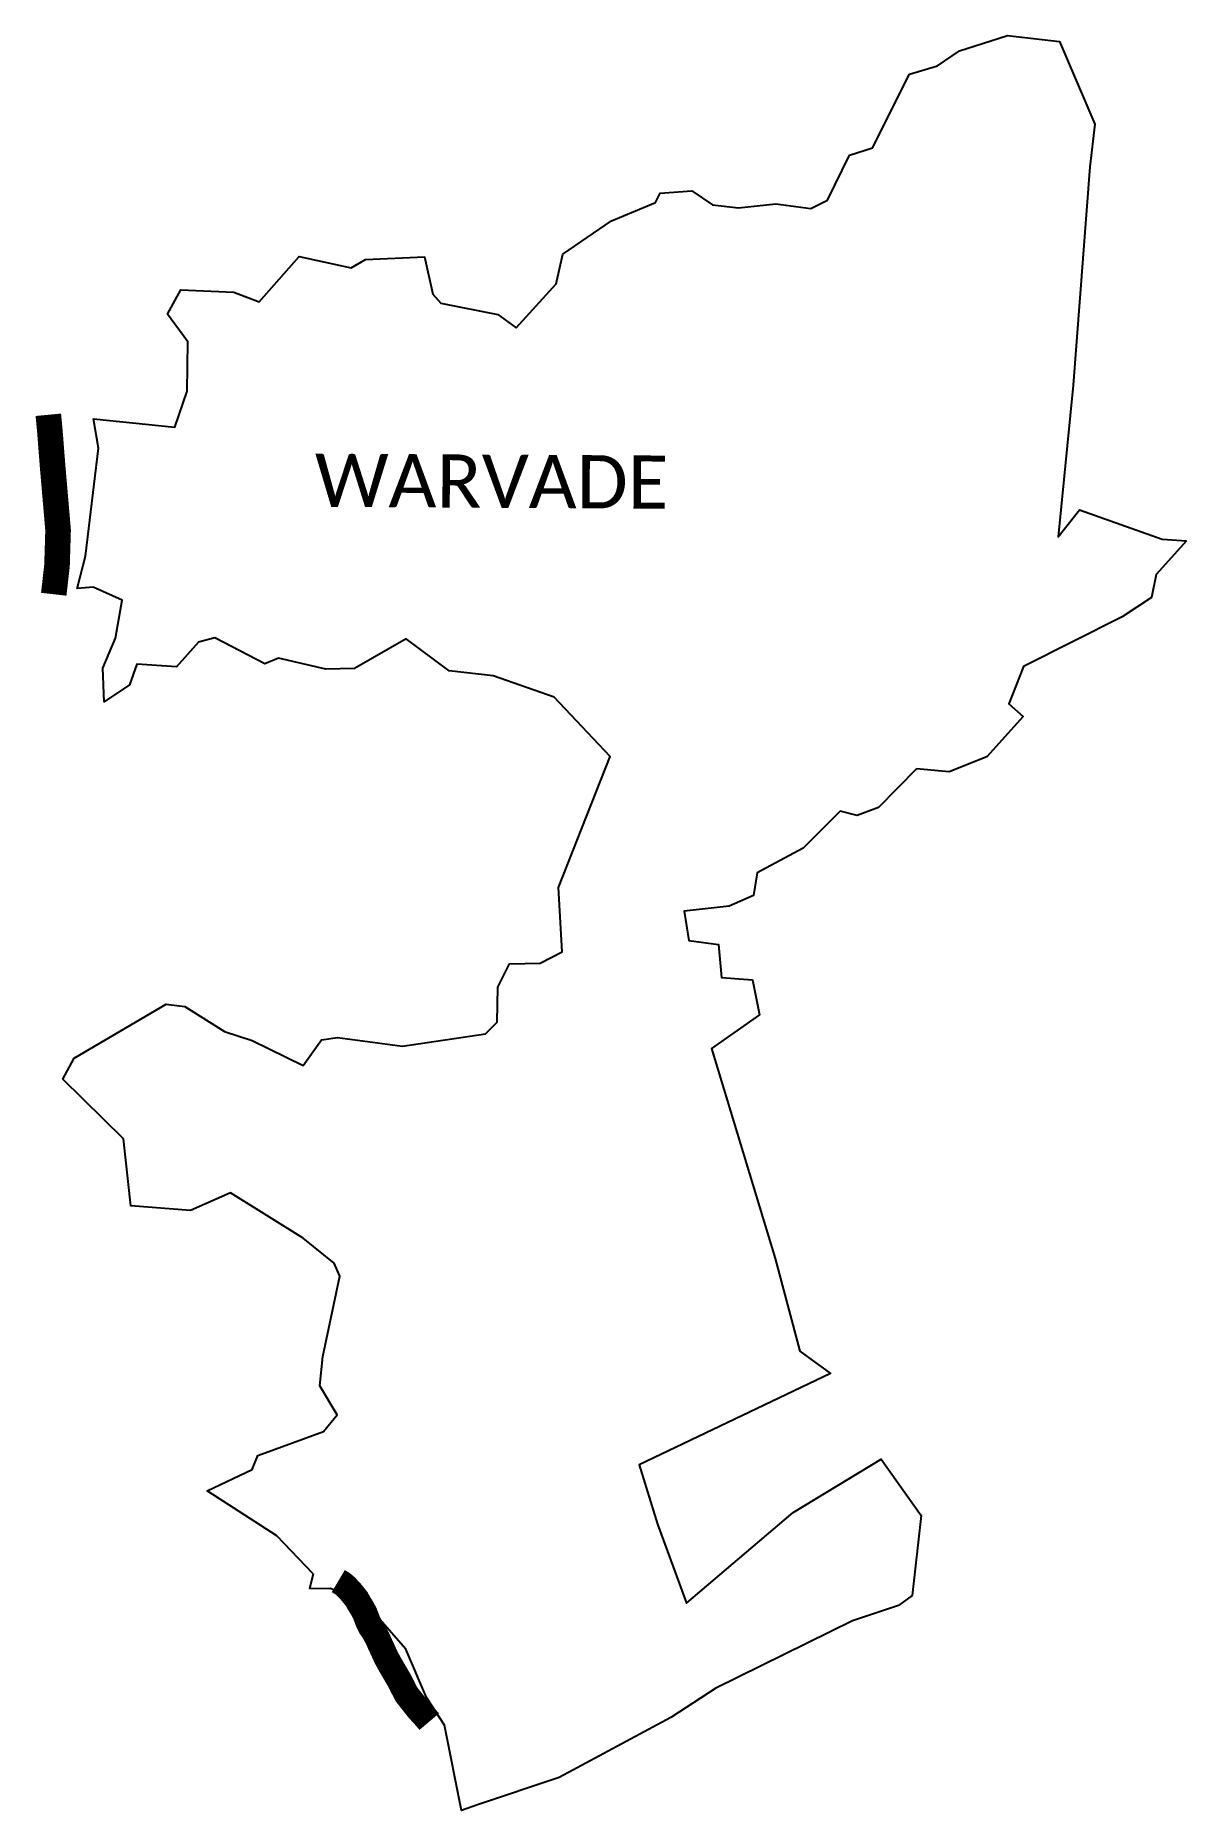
# Model space of a CAD drawing. Header units: metres. Extents: x 313489 to 315738, y 1901058 to 1904529.
import ezdxf

# ---------------------------------------------------------------- set-up
doc = ezdxf.new("R2010")
doc.units = ezdxf.units.M
for name, color, linetype in [('NATURALLY PROTECTED', 3, 'Continuous'), ('village', 3, 'Continuous'), ('VILLAGE NAME', 250, 'Continuous')]:
    doc.layers.add(name, color=color, linetype=linetype)
doc.styles.get("Standard").update_dxf_attribs({"font": 'calibri.ttf'})

msp = doc.modelspace()

# ---------------------------------------------------------------- linework, layer by layer
at = {"layer": 'NATURALLY PROTECTED', "color": 116, "true_color": 0x136734, "const_width": 50, "flags": 128}
for points in [[(313513.6, 1903787.4), (313516.6, 1903755.8), (313522, 1903686.5), (313532.7, 1903561.9), (313530.6, 1903492.7), (313524.2, 1903436.5)], [(314080.2, 1901506.9), (314088.7, 1901501.9), (314095.6, 1901496), (314105.2, 1901485.7), (314116.7, 1901471.3), (314121, 1901463.3), (314127.1, 1901453.5), (314132.2, 1901444.1), (314138.6, 1901427.3), (314143.5, 1901417.3), (314149.1, 1901409.2), (314157.2, 1901394.4), (314161.9, 1901383.8), (314166.7, 1901373.5), (314173.1, 1901359.4), (314180.6, 1901345.3), (314191.7, 1901326.3), (314199.4, 1901313.2), (314213.4, 1901285.8), (314222.6, 1901274.1), (314237.3, 1901255.4), (314248.6, 1901243.3), (314258.1, 1901232.1)]]:
    msp.add_lwpolyline(points, dxfattribs=at)
at = {"layer": 'village', "flags": 128}
msp.add_lwpolyline([(314030.9, 1901521), (314023.8, 1901491.7)], dxfattribs=at)
at = {"layer": 'village', "color": 3, "true_color": 0x00ff00}
for points in [[(314030.9, 1901521, 0), (313960.5, 1901595.4, 0), (313823.8, 1901683.2, 0), (313911.9, 1901725, 0), (313923.1, 1901752.8, 0), (314051.1, 1901799.7, 0), (314077.8, 1901832.2, 0), (314044.4, 1901889, 0), (314050, 1901946.3, 0), (314083.4, 1902103.3, 0), (314072.3, 1902128.3, 0), (314011.8, 1902177.8, 0), (313869.5, 1902265.9, 0), (313791.5, 1902231.7, 0), (313675.1, 1902240.4, 0), (313660.7, 1902372, 0), (313542.2, 1902488.4, 0), (313564.4, 1902529.3, 0), (313744.1, 1902634.8, 0), (313780.3, 1902630.7, 0), (313857.6, 1902581.6, 0), (313911.9, 1902564.1, 0), (314011.8, 1902515.3, 0), (314047.5, 1902565.3, 0), (314079, 1902570.1, 0), (314205.7, 1902553.2, 0), (314368.1, 1902577.2, 0), (314390.5, 1902600, 0), (314392.2, 1902668, 0), (314415.1, 1902713.7, 0), (314474.7, 1902715, 0), (314518.1, 1902737.5, 0), (314510.5, 1902863, 0), (314611.4, 1903119.2, 0), (314502.2, 1903235, 0), (314383.3, 1903277.1, 0), (314296.7, 1903287, 0), (314213.1, 1903349.2, 0), (314111.7, 1903291.6, 0), (314056, 1903289.8, 0), (313963.5, 1903311.8, 0), (313936.7, 1903300.7, 0), (313839.3, 1903351, 0), (313807.3, 1903342.9, 0), (313763.8, 1903294.7, 0), (313686.4, 1903299.7, 0), (313672.4, 1903259.5, 0), (313623, 1903226.1, 0), (313620.2, 1903292.3, 0), (313645, 1903350.7, 0), (313658, 1903424.9, 0), (313601.2, 1903450.4, 0), (313570.1, 1903447.8, 0), (313586.4, 1903511.1, 0), (313611.4, 1903722, 0), (313601.9, 1903779.7, 0), (313760.6, 1903763.4, 0), (313785.1, 1903833.8, 0), (313786.5, 1903930.1, 0), (313746.8, 1903983.9, 0), (313772.3, 1904031.7, 0), (313876.2, 1904027, 0), (313925.9, 1904008.1, 0), (314003.6, 1904097, 0), (314105.7, 1904074.5, 0), (314133.8, 1904091.2, 0), (314249, 1904096, 0), (314264.9, 1904023.2, 0), (314281, 1904005.4, 0), (314392, 1903983.2, 0), (314427.7, 1903957.2, 0), (314506, 1904043.2, 0), (314518.9, 1904101.4, 0), (314614.5, 1904166.3, 0), (314700.1, 1904202.6, 0), (314709.1, 1904220.8, 0), (314771.3, 1904225, 0), (314811.6, 1904197.8, 0), (314862.2, 1904191.8, 0), (314935.1, 1904199.9, 0), (315003.6, 1904190.6, 0), (315036.1, 1904206.8, 0), (315079.5, 1904294.9, 0), (315124.1, 1904309.4, 0), (315196.6, 1904453.1, 0), (315251.5, 1904469.6, 0), (315294.5, 1904499.1, 0), (315388.2, 1904529, 0), (315489.7, 1904517.3, 0), (315558.9, 1904355.6, 0), (315549.3, 1904272.1, 0), (315516.6, 1903845.6, 0), (315486.9, 1903548.7, 0), (315528.7, 1903601.4, 0), (315690.3, 1903544.1, 0), (315738, 1903541.1, 0)], [(315738, 1903541.1, 0), (315679, 1903475.1, 0), (315669.6, 1903430.4, 0), (315612, 1903392.6, 0), (315419.7, 1903295.4, 0), (315390.5, 1903222.3, 0), (315418.7, 1903197.6, 0), (315347.5, 1903118.3, 0), (315274, 1903089.6, 0), (315210.3, 1903094.9, 0), (315136.3, 1903019.6, 0), (315094.5, 1903003.8, 0), (315061, 1903012.2, 0), (314988.9, 1902939.9, 0), (314899.2, 1902891.7, 0), (314891.8, 1902847.3, 0), (314844.4, 1902826.4, 0), (314756.4, 1902816.9, 0), (314765.7, 1902759.5, 0), (314823.1, 1902752, 0), (314829.3, 1902687.2, 0), (314890, 1902682.6, 0), (314903.6, 1902613.9, 0), (314809.9, 1902548.1, 0), (314933.8, 1902138, 0), (314982.6, 1901956.5, 0), (315042.3, 1901912.7, 0), (314668.6, 1901734.2, 0), (314704.3, 1901618.2, 0), (314760.8, 1901463.8, 0), (314969.4, 1901641, 0), (315141.2, 1901745.7, 0), (315219.7, 1901635.2, 0), (315201.9, 1901478.7, 0), (315175.3, 1901459.3, 0), (315085.4, 1901429.1, 0), (314818.1, 1901297.4, 0), (314730.4, 1901240, 0), (314512.1, 1901123, 0), (314352.5, 1901069.5, 0), (314321.4, 1901058.4, 0), (314288, 1901225.1, 0), (314252.5, 1901279.4, 0), (314212.3, 1901374.1, 0), (314133.9, 1901463, 0), (314065.3, 1901492.8, 0), (314023.8, 1901491.7, 0)]]:
    msp.add_polyline3d(points, dxfattribs=at)

# ---------------------------------------------------------------- texts
at = {"layer": 'VILLAGE NAME', "insert": (314034.6, 1903711.5), "char_height": 104.042, "attachment_point": 1, "rotation": 359.6762}
msp.add_mtext_dynamic_manual_height_columns('{\\fCalibri|b0|i0|c0|p34;WARVADE}', width=1632.383, gutter_width=520.2, heights=[0], dxfattribs=at)

doc.saveas('drawing.dxf')
